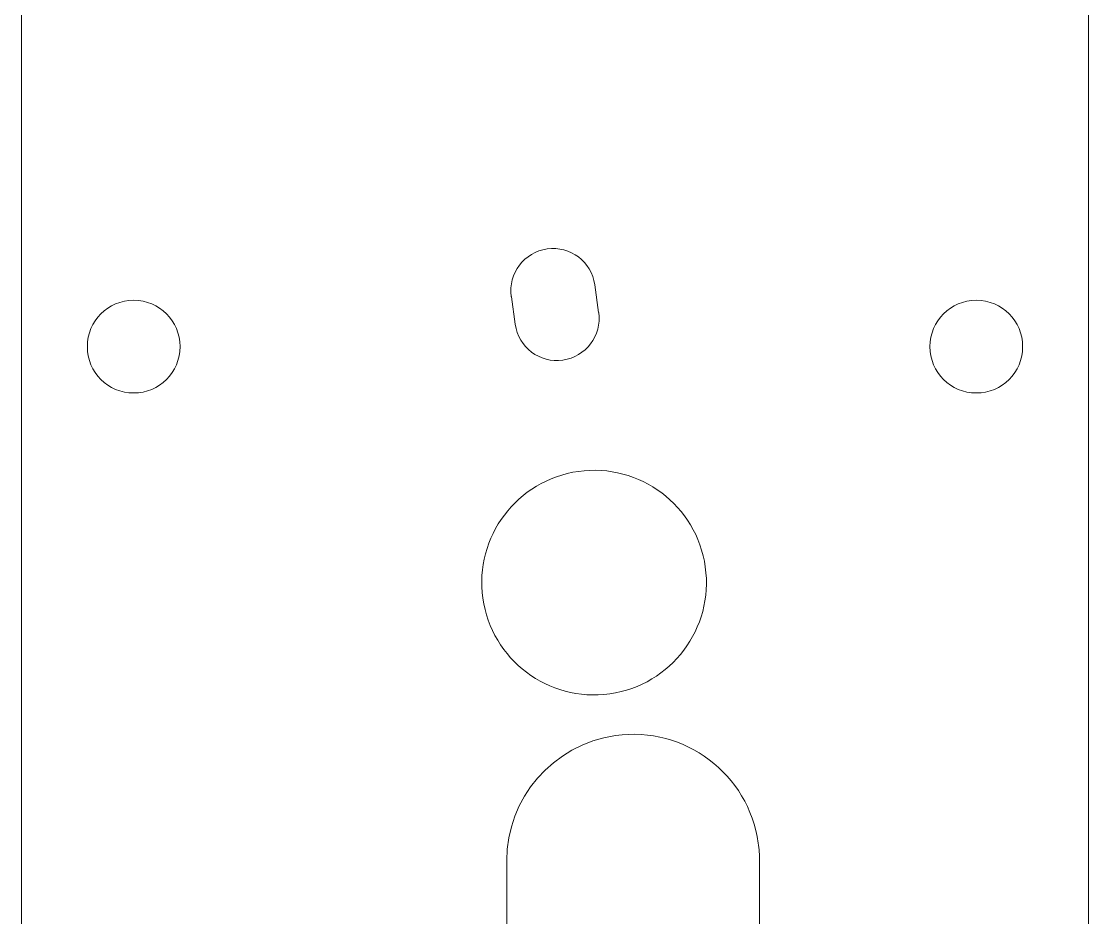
# Model space of a CAD drawing. Header units: millimetres. Extents: x -202 to 204, y -252 to 284.
# Drawn here: x -201.88 to -163.88, y 83.26 to 115.18 of the extents above; entities that cross this region are included whole.
import ezdxf

# ---------------------------------------------------------------- set-up
doc = ezdxf.new("R2010")
doc.units = ezdxf.units.MM
doc.header["$MEASUREMENT"] = 0
doc.layers.add('Layer 1', color=7, linetype='Continuous')

msp = doc.modelspace()

# ---------------------------------------------------------------- linework, layer by layer
at = {"layer": 'Layer 1', "color": 254, "lineweight": 20}
for points, knots in [([(-163.8764, 156.9806), (-163.8764, 126.8505), (-163.8764, 96.7205), (-163.8764, 66.5904), (-163.8764, 66.5904), (-163.8764, 65.4904), (-164.7764, 64.5904), (-165.8764, 64.5904), (-165.8764, 64.5904), (-165.8764, 64.5904), (-171.4764, 64.5904), (-171.4764, 64.5904), (-171.4764, 64.5904), (-171.4764, 64.5904), (-175.593, 68.707), (-175.593, 68.707), (-175.593, 68.707), (-175.593, 68.707), (-175.593, 85.285), (-175.593, 85.285), (-175.593, 85.285), (-175.593, 85.285), (-175.5934, 85.285), (-175.5934, 85.285), (-175.5934, 85.285), (-175.5937, 85.4917), (-175.6078, 85.7007), (-175.6374, 85.9112), (-175.6374, 85.9112), (-175.9832, 88.3719), (-178.2584, 90.0865), (-180.7191, 89.7406), (-180.7191, 89.7406), (-182.9693, 89.4244), (-184.5952, 87.4945), (-184.5925, 85.285), (-184.5925, 85.285), (-184.5925, 85.285), (-184.593, 85.285), (-184.593, 85.285), (-184.593, 85.285), (-184.593, 85.285), (-184.593, 74.2738), (-184.593, 74.2738), (-184.593, 74.2738), (-184.593, 74.2738), (-194.2764, 64.5904), (-194.2764, 64.5904), (-194.2764, 64.5904), (-194.2764, 64.5904), (-199.8764, 64.5904), (-199.8764, 64.5904), (-199.8764, 64.5904), (-200.9764, 64.5904), (-201.8764, 65.4904), (-201.8764, 66.5904), (-201.8764, 66.5904), (-201.8764, 103.2152), (-201.8764, 139.84), (-201.8764, 176.4648), (-201.8764, 176.4648), (-201.8764, 176.4648), (-198.2753, 180.0659), (-198.2753, 180.0659), (-198.2753, 180.0659), (-197.9151, 180.4262), (-197.5205, 180.7521), (-197.0972, 181.0387), (-197.0972, 181.0387), (-196.1375, 180.1348), (-194.7912, 179.6586), (-193.3841, 179.8563), (-193.3841, 179.8563), (-191.9764, 180.0542), (-190.8133, 180.8836), (-190.14, 182.0178), (-190.14, 182.0178), (-188.9277, 181.6232), (-187.8425, 180.9467), (-186.9617, 180.0659), (-186.9617, 180.0659), (-186.9617, 180.0659), (-163.8764, 156.9806), (-163.8764, 156.9806)], [0, 0, 0, 0, 0.0454545, 0.0454545, 0.0454545, 0.0454545, 0.0909091, 0.0909091, 0.0909091, 0.0909091, 0.1363636, 0.1363636, 0.1363636, 0.1363636, 0.1818182, 0.1818182, 0.1818182, 0.1818182, 0.2272727, 0.2272727, 0.2272727, 0.2272727, 0.2727273, 0.2727273, 0.2727273, 0.2727273, 0.3181818, 0.3181818, 0.3181818, 0.3181818, 0.3636364, 0.3636364, 0.3636364, 0.3636364, 0.4090909, 0.4090909, 0.4090909, 0.4090909, 0.4545455, 0.4545455, 0.4545455, 0.4545455, 0.5, 0.5, 0.5, 0.5, 0.5454545, 0.5454545, 0.5454545, 0.5454545, 0.5909091, 0.5909091, 0.5909091, 0.5909091, 0.6363636, 0.6363636, 0.6363636, 0.6363636, 0.6818182, 0.6818182, 0.6818182, 0.6818182, 0.7272727, 0.7272727, 0.7272727, 0.7272727, 0.7727273, 0.7727273, 0.7727273, 0.7727273, 0.8181818, 0.8181818, 0.8181818, 0.8181818, 0.8636364, 0.8636364, 0.8636364, 0.8636364, 0.9090909, 0.9090909, 0.9090909, 0.9090909, 1, 1, 1, 1]), ([(-183.1547, 107.0709), (-182.3346, 107.1862), (-181.5758, 106.6144), (-181.4606, 105.7943), (-181.4606, 105.7943), (-181.4606, 105.7943), (-181.4594, 105.7862), (-181.4594, 105.7862), (-181.4594, 105.7862), (-181.4594, 105.7862), (-181.3226, 104.8121), (-181.3226, 104.8121), (-181.3226, 104.8121), (-181.3226, 104.8121), (-181.3214, 104.804), (-181.3214, 104.804), (-181.3214, 104.804), (-181.2061, 103.9839), (-181.7779, 103.2251), (-182.5981, 103.1099), (-182.5981, 103.1099), (-183.4182, 102.9946), (-184.177, 103.5664), (-184.2922, 104.3865), (-184.2922, 104.3865), (-184.2922, 104.3865), (-184.2934, 104.3946), (-184.2934, 104.3946), (-184.2934, 104.3946), (-184.2934, 104.3946), (-184.4302, 105.3687), (-184.4302, 105.3687), (-184.4302, 105.3687), (-184.4302, 105.3687), (-184.4314, 105.3768), (-184.4314, 105.3768), (-184.4314, 105.3768), (-184.5467, 106.1969), (-183.9749, 106.9557), (-183.1547, 107.0709)], [0, 0, 0, 0, 0.0909091, 0.0909091, 0.0909091, 0.0909091, 0.1818182, 0.1818182, 0.1818182, 0.1818182, 0.2727273, 0.2727273, 0.2727273, 0.2727273, 0.3636364, 0.3636364, 0.3636364, 0.3636364, 0.4545455, 0.4545455, 0.4545455, 0.4545455, 0.5454545, 0.5454545, 0.5454545, 0.5454545, 0.6363636, 0.6363636, 0.6363636, 0.6363636, 0.7272727, 0.7272727, 0.7272727, 0.7272727, 0.8181818, 0.8181818, 0.8181818, 0.8181818, 1, 1, 1, 1]), ([(-197.8764, 105.2404), (-196.9651, 105.2404), (-196.2264, 104.5017), (-196.2264, 103.5904), (-196.2264, 103.5904), (-196.2264, 102.6791), (-196.9651, 101.9404), (-197.8764, 101.9404), (-197.8764, 101.9404), (-198.7877, 101.9404), (-199.5264, 102.6791), (-199.5264, 103.5904), (-199.5264, 103.5904), (-199.5264, 104.5017), (-198.7877, 105.2404), (-197.8764, 105.2404)], [0, 0, 0, 0, 0.2, 0.2, 0.2, 0.2, 0.4, 0.4, 0.4, 0.4, 0.6, 0.6, 0.6, 0.6, 1, 1, 1, 1]), ([(-167.8764, 105.2404), (-166.9651, 105.2404), (-166.2264, 104.5017), (-166.2264, 103.5904), (-166.2264, 103.5904), (-166.2264, 102.6791), (-166.9651, 101.9404), (-167.8764, 101.9404), (-167.8764, 101.9404), (-168.7877, 101.9404), (-169.5264, 102.6791), (-169.5264, 103.5904), (-169.5264, 103.5904), (-169.5264, 104.5017), (-168.7877, 105.2404), (-167.8764, 105.2404)], [0, 0, 0, 0, 0.2, 0.2, 0.2, 0.2, 0.4, 0.4, 0.4, 0.4, 0.6, 0.6, 0.6, 0.6, 1, 1, 1, 1]), ([(-180.9281, 91.2272), (-183.1153, 90.9198), (-185.1378, 92.4438), (-185.4452, 94.6311), (-185.4452, 94.6311), (-185.7526, 96.8184), (-184.2285, 98.8408), (-182.0413, 99.1483), (-182.0413, 99.1483), (-179.854, 99.4557), (-177.8315, 97.9316), (-177.5242, 95.7443), (-177.5242, 95.7443), (-177.2167, 93.5571), (-178.7408, 91.5346), (-180.9281, 91.2272)], [0, 0, 0, 0, 0.2, 0.2, 0.2, 0.2, 0.4, 0.4, 0.4, 0.4, 0.6, 0.6, 0.6, 0.6, 1, 1, 1, 1])]:
    msp.add_open_spline(points, degree=3, knots=knots, dxfattribs=at)

doc.saveas('drawing.dxf')
